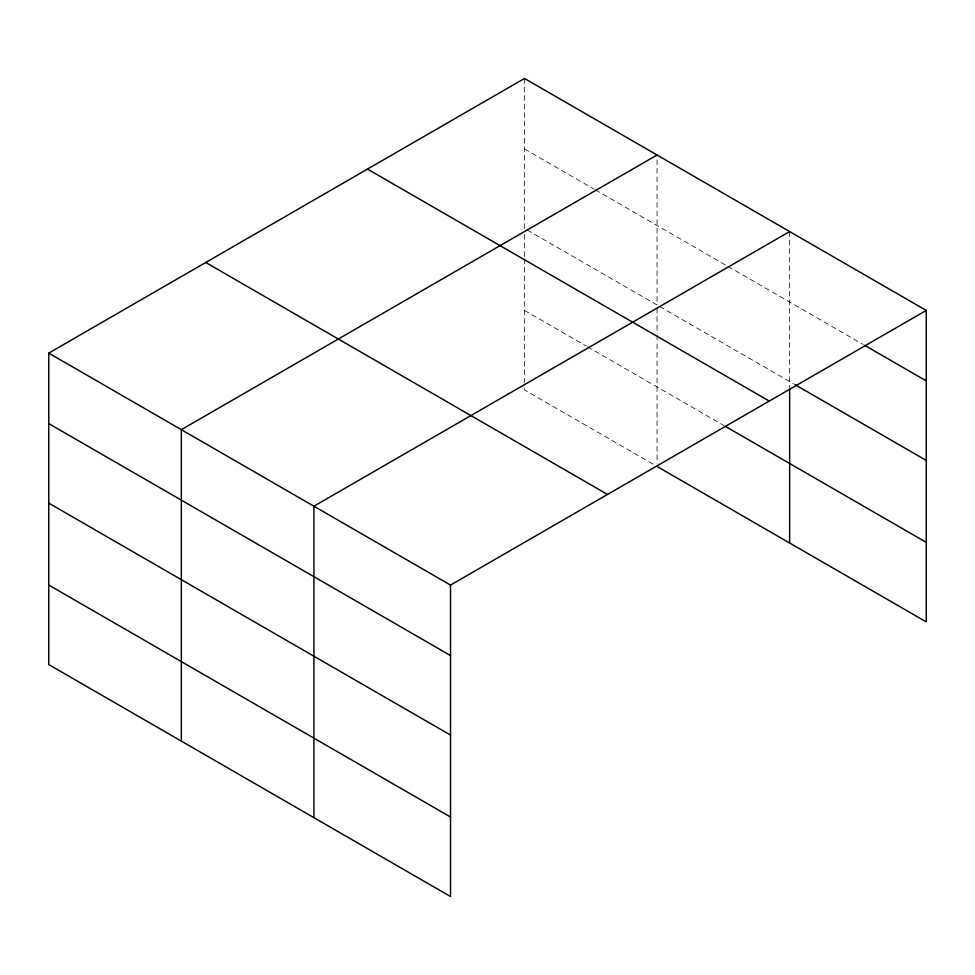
<?xml version="1.0" encoding="UTF-8"?>
<svg xmlns="http://www.w3.org/2000/svg" width="975" height="975" viewBox="0 0 975 975"><rect width="100%" height="100%" fill="white"/><g stroke="black" fill="none" stroke-linecap="round" stroke-linejoin="round"><path stroke-width="0.73" stroke-dasharray="4.88 3.66" d="M524.477 148.943L594.055 189.101M595.372 189.869L726.643 265.651M727.947 266.407L863.204 344.504M527.109 229.978L657.065 305.004L657.065 155.013M659.685 306.528L793.589 383.833M524.477 310.391L586.182 346.015M587.486 346.771L724.011 425.587M653.128 464.185L524.477 389.915L524.477 383.918M789.652 231.562L789.652 387.623M657.065 308.039L657.065 333.84M657.065 335.351L657.065 463.466M524.477 78.463L524.477 228.467M524.477 234.536L524.477 257.29M524.477 258.802L524.477 382.419"/><path stroke-width="1.46" d="M926.25 310.428L524.477 78.463L48.75 353.121L48.75 664.572L450.523 896.537L450.523 585.085L926.25 310.428L926.25 621.879L657.065 466.464M657.065 155.013L181.338 429.67L181.338 741.122M789.652 231.562L313.913 506.22L313.913 817.672M864.52 345.26L926.25 380.896M794.905 384.589L926.25 460.419M367.49 169.102L769.263 401.066M725.327 426.355L926.25 542.356M205.737 262.482L607.51 494.447M48.75 353.121L450.523 585.085M48.75 423.601L450.523 655.553M48.75 503.124L450.523 735.077M48.75 585.049L450.523 817.013M789.652 389.147L789.652 543.014"/></g></svg>
